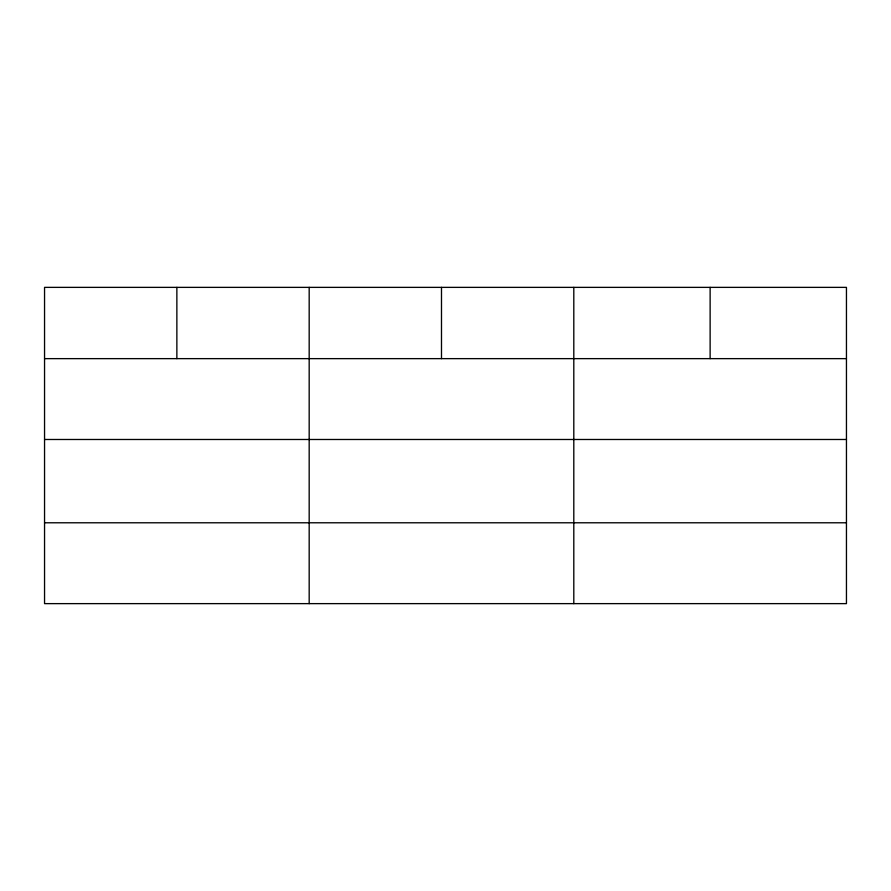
<?xml version="1.0" encoding="UTF-8"?>
<svg xmlns="http://www.w3.org/2000/svg" width="891" height="891" viewBox="0 0 891 891"><rect width="100%" height="100%" fill="white"/><g stroke="black" fill="none" stroke-linecap="round" stroke-linejoin="round"><path stroke-width="1.34" d="M846.45 439.486L846.45 287.37L44.55 287.37L44.55 603.63L846.45 603.63L846.45 439.486L44.55 439.486M44.55 358.639L846.45 358.639M44.55 522.783L846.45 522.783M710.127 287.37L710.127 358.639M573.804 287.37L573.804 603.63M441.49 287.37L441.49 358.639M309.177 287.37L309.177 603.63M176.864 287.37L176.864 358.639"/></g></svg>
